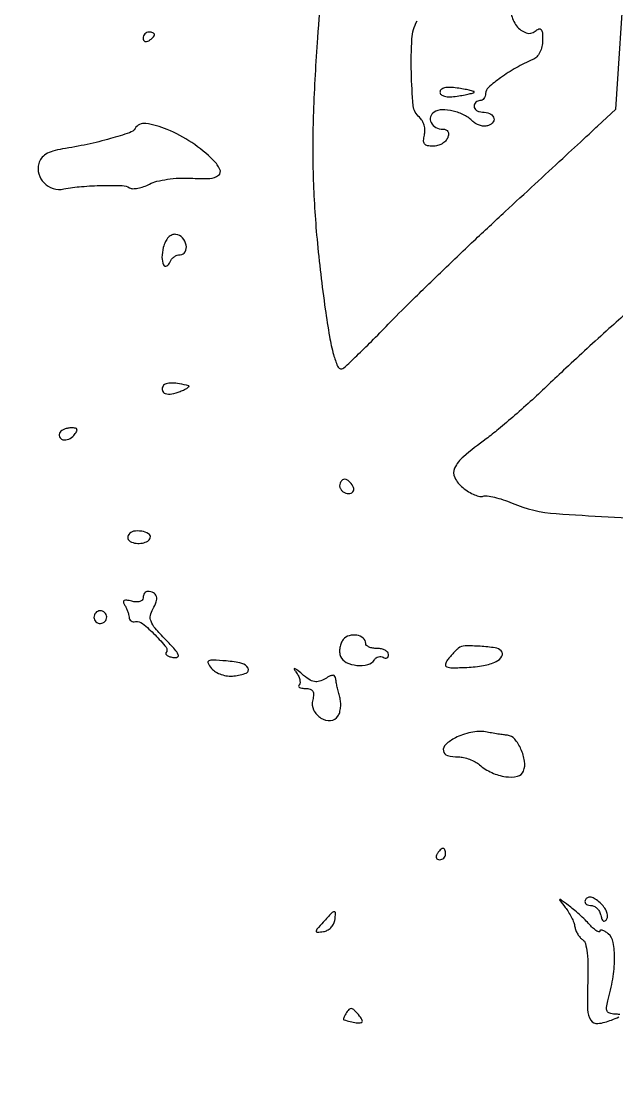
# Model space of a CAD drawing. Extents: x 0 to 5034, y 0 to 2560.
# Drawn here: x 1799.6 to 1904, y 389.6 to 575.9 of the extents above; entities that cross this region are included whole.
import ezdxf

# ---------------------------------------------------------------- set-up
doc = ezdxf.new("R2010")
doc.units = 0

msp = doc.modelspace()

# ---------------------------------------------------------------- linework, layer by layer
for points in [[(1557.115, 263.193366, 0.000016), (1618.338811, 262.493314, 0.000014), (1679.769463, 261.794626, 0.006046)], [(1852.197767, 581.886829, -0.001523), (1851.551363, 573, 0.010202), (1850.831627, 559.987067, 0.015806), (1850.795181, 548.736428, 0.016235), (1851.465665, 537.729122, 0.011619), (1852.899958, 525.477772, 0.007724), (1853.652903, 520.666204, 0.024749), (1854.361627, 517.499322, 0.032702), (1855.062643, 515.485837, 0.301241), (1855.795857, 515, 0.191657), (1856.178825, 515.152394, 0.001777), (1858.427892, 517.294286, 0.005669), (1860.998555, 519.816505, 0.003596), (1863.938869, 522.810337, -0.00625), (1867.731296, 526.631014, -0.002419), (1873.077712, 531.833663, -0.002394), (1878.926874, 537.416924, -0.002959), (1884.432067, 542.560337, 0.000115), (1889.61922, 547.351643, 0.000137), (1894.51022, 551.873974, 0.000118), (1898.633556, 555.690417, 0.000891), (1900.58075, 557.5), (1903.797366, 560.5), (1905.392489, 584.5, 0.00034)], [(2033.325134, 261.316347, -0.000063), (2297.5, 260.550923, -0.001268)], [(1885.495382, 577.222722, 0.118852), (1886.434226, 575.102736, 0.142928), (1888.096375, 573.882228, 0.266601), (1889.691208, 574.158689, -0.068007), (1890.337258, 574.560962, -0.335979), (1890.729038, 574.470409, -0.156668), (1890.950839, 573.922392, -0.018445), (1891, 572.590221, -0.054581), (1890.877177, 571.468432, -0.064246), (1890.514531, 570.463826, -0.071555), (1889.954186, 569.674944, -0.101662), (1889.25, 569.185187, 0.027193), (1886.348195, 567.749517, 0.027555), (1883.632633, 566.013112, 0.023751), (1881.490978, 564.311155, 0.214907), (1881.006323, 563.25, -0.078438), (1880.928472, 562.772494, -0.090155), (1880.708107, 562.367188, -0.100218), (1880.381882, 562.096177, -0.12399), (1880, 562, 0.099038), (1879.618362, 561.923658, 0.097945), (1879.29375, 561.70625, 0.097945), (1879.076342, 561.381638, 0.099038), (1879, 561, 0.142666), (1879.111069, 560.61866, 0.09965), (1879.423289, 560.29375, 0.08433), (1879.890182, 560.074854, 0.067639), (1880.440983, 560, -0.096099), (1881.68875, 559.757946, -0.1914), (1882.405623, 559.074617, -0.268885), (1882.32975, 558.271721, -0.147257), (1881.523195, 557.647274, -0.092793), (1880.867735, 557.527085, -0.062825), (1880.112626, 557.625184, -0.0607), (1879.37721, 557.91545, -0.07196), (1878.778939, 558.361678, 0.079628), (1877.262837, 559.456908, 0.057973), (1875.306426, 560.172971, 0.060821), (1873.381148, 560.392543, 0.137262), (1871.982583, 559.989236, 0.185763), (1871.356325, 559.165234, 0.192216), (1871.455535, 558.148337, 0.152776), (1872.286814, 557.308472, 0.122438), (1873.527632, 557, -0.102783), (1874.053314, 556.890784, -0.164887), (1874.389385, 556.586053, -0.145256), (1874.496028, 556.106776, -0.07435), (1874.361626, 555.5, -0.103398), (1873.991949, 554.926377, -0.066728), (1873.364774, 554.440625, -0.062921), (1872.587674, 554.11201, -0.068706), (1871.77638, 554, -0.053747), (1870.836328, 554.101342, -0.178045), (1870.319812, 554.43036, -0.176162), (1870.136336, 555.01833, -0.052425), (1870.280134, 555.963232, 0.07314), (1870.37238, 556.800302, 0.059932), (1870.232421, 557.690284, 0.061545), (1869.892856, 558.496486, 0.089361), (1869.396765, 559.085677, -0.198646), (1868.338535, 561.089462, -0.017313), (1867.991441, 566.957852, -0.021235), (1868.097367, 572.839225, -0.10815), (1868.983787, 575.969706, 0.079409)], [(2111, 364.633276, 0.000042), (2015.158689, 365.123298, 0.000766)], [(1905.931676, 525, 0.003363), (1902.621814, 522.056682, 0.002106), (1898.786241, 518.570012, 0.002113), (1895.037592, 515.104143, 0.003853), (1892.011228, 512.23834, -0.00683), (1889.195533, 509.603643, -0.005604), (1886.118596, 506.86478, -0.005665), (1883.233674, 504.411103, -0.014895), (1881.094629, 502.73834, 0.016176), (1877.112179, 499.607534, 0.107246), (1875.573777, 497.619309, 0.233177), (1875.596104, 495.941857, 0.105049), (1877.017804, 494.186666, 0.032164), (1878.028679, 493.470545, 0.038333), (1879.067227, 492.935899, 0.041986), (1879.989459, 492.635526, 0.150458), (1880.600618, 492.676985, -0.127814), (1881.282723, 492.753811, -0.022531), (1882.559899, 492.511965, -0.023121), (1884.067369, 492.081042, -0.018979), (1885.633267, 491.486945, 0.083004), (1893.37333, 489.63424, 0.009236), (1911.569823, 488.708257, 0.006397)], [(1956.128309, 365.229883, 0.00009), (1885, 365.077819, -0.000677), (1842.375543, 365.036781, -0.000284), (1785.015625, 365.091866, -0.000281), (1723.676664, 365.220158, -0.000366), (1667.5, 365.41037, 0.000541), (1555.748589, 365.749556, 0.000788), (1457.207454, 365.786669, 0.000415), (1373.916606, 365.617634, 0.012538)], [(1904.542606, 401.870434, 0.019359), (1903.633369, 401.936614, -0.063696), (1902.745569, 402.080948, -0.202368), (1902.290472, 402.454822, -0.157228), (1902.175509, 403.117309, -0.035434), (1902.418024, 404.25, 0.029388), (1903.289668, 408.093704, 0.03937), (1903.594916, 411.653452, 0.044381), (1903.360499, 414.510625, 0.178745), (1902.498418, 416.001313, 0.02918), (1901.922635, 416.425001, 0.068415), (1901.44016, 416.651799, 0.153689), (1901.132979, 416.651127, 0.326851), (1901, 416.469435, -0.463078), (1900.848819, 416.341205, -0.102665), (1900.485938, 416.481336, -0.0446), (1899.922712, 416.920515, -0.019087), (1899.25, 417.598886, 0.01414), (1898.435112, 418.437049, 0.008568), (1897.426562, 419.384293, 0.008582), (1896.392442, 420.290855, 0.014928), (1895.5, 421.001896, 0.001369), (1894.157696, 422.001628, 0.312866), (1894.009585, 422.006218, 0.439212), (1893.989306, 421.886392, 0.00164), (1894.956169, 420.649118, -0.028524), (1895.530328, 419.826874, -0.023196), (1896.051372, 418.886911, -0.023787), (1896.450701, 417.973655, -0.054783), (1896.639685, 417.249225, 0.056879), (1896.810769, 416.604451, 0.043152), (1897.135318, 415.948151, 0.044152), (1897.554203, 415.378137, 0.073941), (1898.007695, 414.995244, -0.198417), (1898.485367, 414.333839, -0.028984), (1898.781143, 412.668521, -0.025885), (1898.932579, 410.379654, -0.012637), (1898.900487, 407.453035, 0.013823), (1898.859944, 402.73502, 0.138341), (1899.426003, 400.865361, 0.290221), (1900.675194, 400.281912, 0.063168), (1903.085682, 400.908053, 0.006756), (1904.362534, 401.438622, 0.170157)]]:
    msp.add_lwpolyline(points, format="xyb")
for points in [[(1821, 572.940983, 0.108972), (1821.078288, 572.586039, 0.182303), (1821.29375, 572.3746, 0.161196), (1821.6179, 572.343488, 0.082592), (1822, 572.5, 0.029505), (1822.382774, 572.768994, 0.035638), (1822.70625, 573.066025, 0.038439), (1822.934461, 573.34829, 0.151918), (1823, 573.559017, 0.210953), (1822.92554, 573.727648, 0.081139), (1822.70625, 573.870461, 0.061769), (1822.382849, 573.967655, 0.042167), (1822, 574, 0.105053), (1821.618444, 573.918938, 0.099167), (1821.29375, 573.688914, 0.09642), (1821.076123, 573.345238, 0.093332)], [(1873, 563.5, 0.230763), (1873.215784, 563.057352, 0.107964), (1873.804712, 562.773935, 0.065731), (1874.749415, 562.677086, 0.029162), (1876, 562.786692, 0.008349), (1877.150128, 562.975163, 0.013579), (1878.11875, 563.177853, 0.007223), (1878.905681, 563.377014, 0.339307), (1879, 563.5, 0.339307), (1878.905681, 563.622986, 0.007223), (1878.11875, 563.822147, 0.013579), (1877.150128, 564.024837, 0.008349), (1876, 564.213308, 0.029162), (1874.749415, 564.322914, 0.065731), (1873.804712, 564.226065, 0.107964), (1873.215784, 563.942648, 0.230763)], [(1819.584778, 557.137174, -0.175295), (1818.637891, 556.386756, -0.011655), (1815.269661, 555.345641, -0.016326), (1811.222578, 554.338833, -0.013559), (1806.860187, 553.5267, 0.032315), (1805.19243, 553.151041, 0.066836), (1803.974936, 552.607879, 0.087543), (1803.159047, 551.88103, 0.103525), (1802.699207, 550.957767, 0.134225), (1802.71903, 549.168177, 0.126203), (1803.642124, 547.589121, 0.122921), (1805.234796, 546.621181, 0.123557), (1807.092284, 546.517772, -0.026685), (1810.194577, 546.945135, -0.016328), (1813.884739, 547.133069, -0.011617), (1817.336071, 547.115807, -0.132095), (1818.63083, 546.728159, 0.143189), (1819.188746, 546.574275, 0.04296), (1820.074611, 546.664216, 0.039171), (1821.099983, 546.942871, 0.033744), (1822.123921, 547.389266, -0.060604), (1823.400421, 547.866131, -0.023681), (1825.251796, 548.220468, -0.023025), (1827.313324, 548.418381, -0.026521), (1829.288724, 548.411741, 0.022773), (1832.667636, 548.375068, 0.155408), (1834.21738, 548.928568, 0.357873), (1834.459649, 549.953718, 0.082719), (1833.349496, 551.507647, 0.04893), (1829.526244, 554.647825, 0.050445), (1825.203167, 556.948321, 0.058395), (1821.447524, 557.994073, 0.30172)], [(1824.53447, 536.281315, 0.056159), (1824.300441, 534.541422, 0.115405), (1824.583107, 533.204017, 0.447365), (1825.141088, 533.036661, 0.171102), (1825.720238, 533.75, -0.085928), (1825.990303, 534.227799, -0.067915), (1826.425682, 534.632812, -0.067903), (1826.953748, 534.90643, -0.085826), (1827.494849, 535, 0.270802), (1828.364917, 535.508525, 0.181675), (1828.545737, 536.677018, 0.133107), (1827.89626, 537.953828, 0.174192), (1826.750009, 538.566186, 0.135249), (1826.059582, 538.480735, 0.102556), (1825.425375, 538.050189, 0.08102), (1824.901008, 537.297224, 0.050221)], [(1824.487659, 511.980032, 0.204716), (1824.370805, 511.205402, 0.260322), (1824.862331, 510.691833, 0.120045), (1826.008647, 510.624075, 0.050687), (1827.5, 511.054847, 0.014061), (1828.233788, 511.374297, 0.031637), (1828.765625, 511.666205, 0.062942), (1829.032464, 511.88686, 0.55915), (1829, 512.006226, 0.025368), (1827.373613, 512.395352, 0.047516), (1826.027565, 512.51568, 0.063656), (1825.029302, 512.382177, 0.191577)], [(1806.439699, 503.902432, 0.224307), (1806.34949, 503.10226, 0.259634), (1806.912648, 502.594515, 0.153551), (1807.957775, 502.677327, 0.124203), (1808.870817, 503.344344, 0.031082), (1809.350581, 504.001551, 0.224487), (1809.398805, 504.379874, 0.276877), (1809.139755, 504.60512, 0.043901), (1808.440135, 504.666667, 0.045576), (1807.820558, 504.610073, 0.045718), (1807.222161, 504.442173, 0.049747), (1806.729936, 504.195636, 0.113856)], [(1855.596556, 495.156231, 0.105525), (1855.439393, 494.716563, 0.099247), (1855.470283, 494.240657, 0.096292), (1855.684746, 493.801911, 0.09291), (1856.050219, 493.468963, 0.116221), (1857.032006, 493.141241, 0.258096), (1857.731074, 493.448742, 0.251496), (1857.853466, 494.214666, 0.113251), (1857.296201, 495.103799, 0.053431), (1856.785686, 495.515485, 0.136091), (1856.335356, 495.655459, 0.169261), (1855.940704, 495.531428, 0.094625)], [(1818.487659, 485.980032, 0.086456), (1818.347192, 485.629461, 0.102024), (1818.345313, 485.272696, 0.11056), (1818.481778, 484.965717, 0.11748), (1818.733688, 484.754232, 0.085984), (1819.764165, 484.443417, 0.076224), (1820.8851, 484.477903, 0.087776), (1821.803236, 484.82141, 0.194412), (1822.25, 485.404671, 0.34024), (1821.96037, 486.116771, 0.094491), (1820.74709, 486.546191, 0.079865), (1819.313066, 486.535234, 0.215807)], [(1821, 474.883369, -0.197055), (1820.841148, 474.495954, -0.126766), (1820.419092, 474.242754, -0.086512), (1819.773944, 474.167854, -0.049732), (1818.99862, 474.29011, 0.025794), (1818.123461, 474.471346, 0.155415), (1817.670552, 474.400236, 0.340834), (1817.540288, 474.130382, 0.090108), (1817.733307, 473.656741, -0.030143), (1818.0196, 473.14061, -0.02307), (1818.271005, 472.546043, -0.023552), (1818.454914, 471.965551, -0.049797), (1818.530142, 471.5, 0.111272), (1818.636125, 471.134633, 0.114307), (1818.8879, 470.85419, 0.108591), (1819.249016, 470.703529, 0.092406), (1819.66271, 470.705752, -0.223996), (1820.903952, 470.387413, -0.025817), (1823.080872, 468.386089, -0.024303), (1825.017914, 466.209284, -0.363641), (1825, 465.264765, 0.307282), (1824.970931, 465.024229, 0.136443), (1825.198748, 464.778305, 0.069454), (1825.692822, 464.561383, 0.032334), (1826.378715, 464.414922, 0.153368), (1827.0245, 464.518234, 0.405606), (1827.164993, 464.91905, 0.075504), (1826.569078, 465.820244, 0.008703), (1824.905559, 467.597439, -0.014865), (1823.126117, 469.546057, -0.080265), (1822.378884, 470.764452, -0.145834), (1822.275472, 471.791779, -0.092498), (1822.717988, 472.920035, 0.058686), (1823.305037, 474.163744, 0.152023), (1823.326645, 475.144141, 0.209148), (1822.809471, 475.76815, 0.117129), (1821.833333, 476, 0.133002), (1821.515546, 475.913945, 0.100529), (1821.244792, 475.67199, 0.087638), (1821.062626, 475.310056, 0.072995)], [(1812.552786, 472.08541, 0.099038), (1812.401684, 471.679226, 0.097945), (1812.417584, 471.244476, 0.097945), (1812.597789, 470.848514, 0.099038), (1812.91459, 470.552786, 0.099038), (1813.320774, 470.401684, 0.097945), (1813.755524, 470.417584, 0.097945), (1814.151486, 470.597789, 0.099038), (1814.447214, 470.91459, 0.099038), (1814.598316, 471.320774, 0.097945), (1814.582416, 471.755524, 0.097945), (1814.402211, 472.151486, 0.099038), (1814.08541, 472.447214, 0.099038), (1813.679226, 472.598316, 0.097945), (1813.244476, 472.582416, 0.097945), (1812.848514, 472.402211, 0.099038)], [(1856.05586, 467.567307, 0.078091), (1855.684996, 466.944181, 0.056005), (1855.46916, 466.161571, 0.055765), (1855.431807, 465.346442, 0.075338), (1855.589736, 464.626748, 0.192407), (1856.569619, 463.567667, 0.085535), (1858.433004, 463.045134, 0.085912), (1860.356175, 463.177382, 0.196773), (1861.510081, 464.016312, -0.090427), (1861.820631, 464.360589, -0.095498), (1862.22714, 464.565079, -0.099685), (1862.665803, 464.598899, -0.108373), (1863.069098, 464.457295, 0.090666), (1863.42443, 464.318355, 0.169366), (1863.726548, 464.362055, 0.176081), (1863.928183, 464.581552, 0.098926), (1864, 464.940983, 0.182172), (1863.847664, 465.345219, 0.09101), (1863.4125, 465.688914, 0.070927), (1862.765275, 465.92177, 0.050979), (1862, 466, -0.042713), (1861.234328, 466.065528, -0.06238), (1860.5875, 466.262322, -0.081888), (1860.149216, 466.551578, -0.208972), (1860, 466.893011, 0.222314), (1859.570412, 467.811434, 0.132377), (1858.453055, 468.327327, 0.114117), (1857.091728, 468.248383, 0.149319)], [(1876.247515, 466.057481, 0.03458), (1875.882406, 465.743706, 0.010686), (1875.377252, 465.223135, 0.010631), (1874.835638, 464.615159, 0.011492), (1874.334621, 464, 0.102708), (1873.961053, 463.237994, 0.380588), (1874.186444, 462.801021, 0.094796), (1875.159954, 462.625643, 0.007944), (1877.728806, 462.694185, 0.033227), (1880.662981, 463.015263, 0.067825), (1882.864555, 463.722591, 0.14629), (1883.870027, 464.634846, 0.344998), (1883.755374, 465.57796, 0.161898), (1882.685601, 466.113836, 0.019901), (1880.049273, 466.387887, 0.020096), (1877.399602, 466.450418, 0.15733)], [(1832.982879, 462.520629, 0.083604), (1833.697107, 461.905174, 0.055115), (1834.682877, 461.447924, 0.052551), (1835.80217, 461.198584, 0.05754), (1836.914404, 461.199442, 0.058097), (1839.056206, 461.704969, 0.45175), (1839.387779, 462.548982, 0.221243), (1838.294482, 463.399315, 0.036029), (1835.568475, 463.821187, 0.007273), (1833.229988, 463.978029, 0.130348), (1832.499596, 463.824785, 0.425066), (1832.372872, 463.41642, 0.047478)], [(1847.758557, 461.907991, -0.043635), (1848.178562, 461.250225, -0.058711), (1848.429787, 460.590349, -0.072837), (1848.486967, 460.026509, -0.187411), (1848.324657, 459.657991, 0.231872), (1848.240077, 459.410821, 0.23301), (1848.383795, 459.193285, 0.09736), (1848.809119, 459.04522, 0.035238), (1849.449965, 459, -0.070583), (1850.251241, 458.88632, -0.184761), (1850.707298, 458.541586, -0.157026), (1850.860095, 457.934634, -0.047759), (1850.706828, 456.986912, 0.178111), (1850.87624, 455.241325, 0.138821), (1852.149854, 453.804206, 0.162432), (1853.83601, 453.377765, 0.233315), (1855.140178, 454.146755, 0.07939), (1855.43732, 454.810085, 0.043367), (1855.593823, 455.689984, 0.041843), (1855.599215, 456.634795, 0.051755), (1855.44057, 457.5, -0.009732), (1855.209522, 458.350363, -0.008404), (1854.999424, 459.251602, -0.008487), (1854.836542, 460.075192, -0.024212), (1854.7609, 460.654389, 0.11658), (1854.608986, 461.122883, 0.255717), (1854.292784, 461.305787, 0.122462), (1853.75912, 461.18645, 0.023639), (1852.889273, 460.698777, -0.067893), (1851.893322, 460.250821, -0.123658), (1851.007521, 460.214462, -0.095765), (1850.058137, 460.611377, -0.030044), (1848.823173, 461.544388, 0.009039), (1847.957831, 462.257135, 0.085661), (1847.538039, 462.486478, 0.680756), (1847.451147, 462.384258, 0.041179)], [(1875.730487, 450.365224, 0.055962), (1874.007275, 449.170435, 0.255389), (1873.600755, 448.065867, 0.297281), (1874.317559, 447.257377, 0.066979), (1876.230276, 447, -0.053708), (1877.154416, 446.900446, -0.034955), (1878.185803, 446.598828, -0.035001), (1879.162697, 446.157456, -0.054763), (1879.921259, 445.634309, 0.071575), (1882.071923, 444.255009, 0.071788), (1884.52205, 443.539778, 0.090218), (1886.588977, 443.620958, 0.2514), (1887.653419, 444.539206, 0.131969), (1887.832604, 446.256167, 0.065926), (1887.203173, 448.364679, 0.068294), (1886.09856, 450.133883, 0.198211), (1884.847377, 450.79313, -0.01126), (1884.16147, 450.873126, -0.003754), (1883.161417, 451.020315, -0.003735), (1882.055946, 451.199975, -0.00425), (1881, 451.38894, 0.06145), (1879.842509, 451.461764, 0.033004), (1878.42083, 451.281829, 0.032307), (1876.974136, 450.902435, 0.043371)], [(1872.5, 430, 0.082592), (1872.343488, 429.6179, 0.161196), (1872.3746, 429.29375, 0.182303), (1872.586039, 429.078288, 0.108972), (1872.940983, 429, 0.093332), (1873.345238, 429.076123, 0.09642), (1873.688914, 429.29375, 0.099167), (1873.918938, 429.618444, 0.105053), (1874, 430, 0.042167), (1873.967655, 430.382849, 0.061769), (1873.870461, 430.70625, 0.081139), (1873.727648, 430.92554, 0.210953), (1873.559017, 431, 0.151918), (1873.34829, 430.934461, 0.038439), (1873.066025, 430.70625, 0.035638), (1872.768994, 430.382774, 0.029505)], [(1898.54026, 422.065143, 0.119367), (1898.407799, 421.659958, 0.186826), (1898.511762, 421.312886, 0.153043), (1898.848465, 421.07924, 0.075872), (1899.367659, 421, -0.110075), (1899.961319, 420.867703, -0.081139), (1900.518798, 420.485937, -0.076076), (1900.955924, 419.918685, -0.077421), (1901.200137, 419.25, 0.034934), (1901.389226, 418.554528, 0.174852), (1901.639603, 418.245866, 0.310151), (1901.929369, 418.262811, 0.087455), (1902.24988, 418.616353, 0.166713), (1902.380198, 419.168999, 0.074223), (1902.194933, 419.903797, 0.061462), (1901.741843, 420.698954, 0.048672), (1901.075696, 421.431496, 0.03368), (1900.218083, 422.108475, 0.089234), (1899.508286, 422.42792, 0.148872), (1898.952556, 422.399735, 0.169335)], [(1852.568603, 418.075805, 0.005286), (1851.46245, 416.827239, 0.18237), (1851.328564, 416.464567, 0.435285), (1851.519364, 416.289449, 0.016801), (1852.580487, 416.408934, 0.084275), (1853.268867, 416.632391, 0.071263), (1853.890588, 417.080312, 0.072374), (1854.353247, 417.67682, 0.09263), (1854.578388, 418.333129, 0.019066), (1854.721463, 419.657664, 0.473108), (1854.487066, 419.878874, 0.172957), (1854.017329, 419.640342, 0.00571)], [(1856.5, 402, 0.024465), (1856.285131, 401.610999, 0.044078), (1856.154287, 401.271275, 0.062476), (1856.115545, 401.022916, 0.353185), (1856.190983, 400.923489, 0.009465), (1858.352713, 400.431485, 0.110428), (1859.213243, 400.444488, 0.46087), (1859.398728, 400.80783, 0.075397), (1858.933363, 401.580293, 0.015231), (1857.994387, 402.644027, 0.16301), (1857.494248, 402.913356, 0.261772), (1857.059937, 402.759111, 0.041002)]]:
    msp.add_lwpolyline(points, format="xyb", close=True)

doc.saveas('drawing.dxf')
